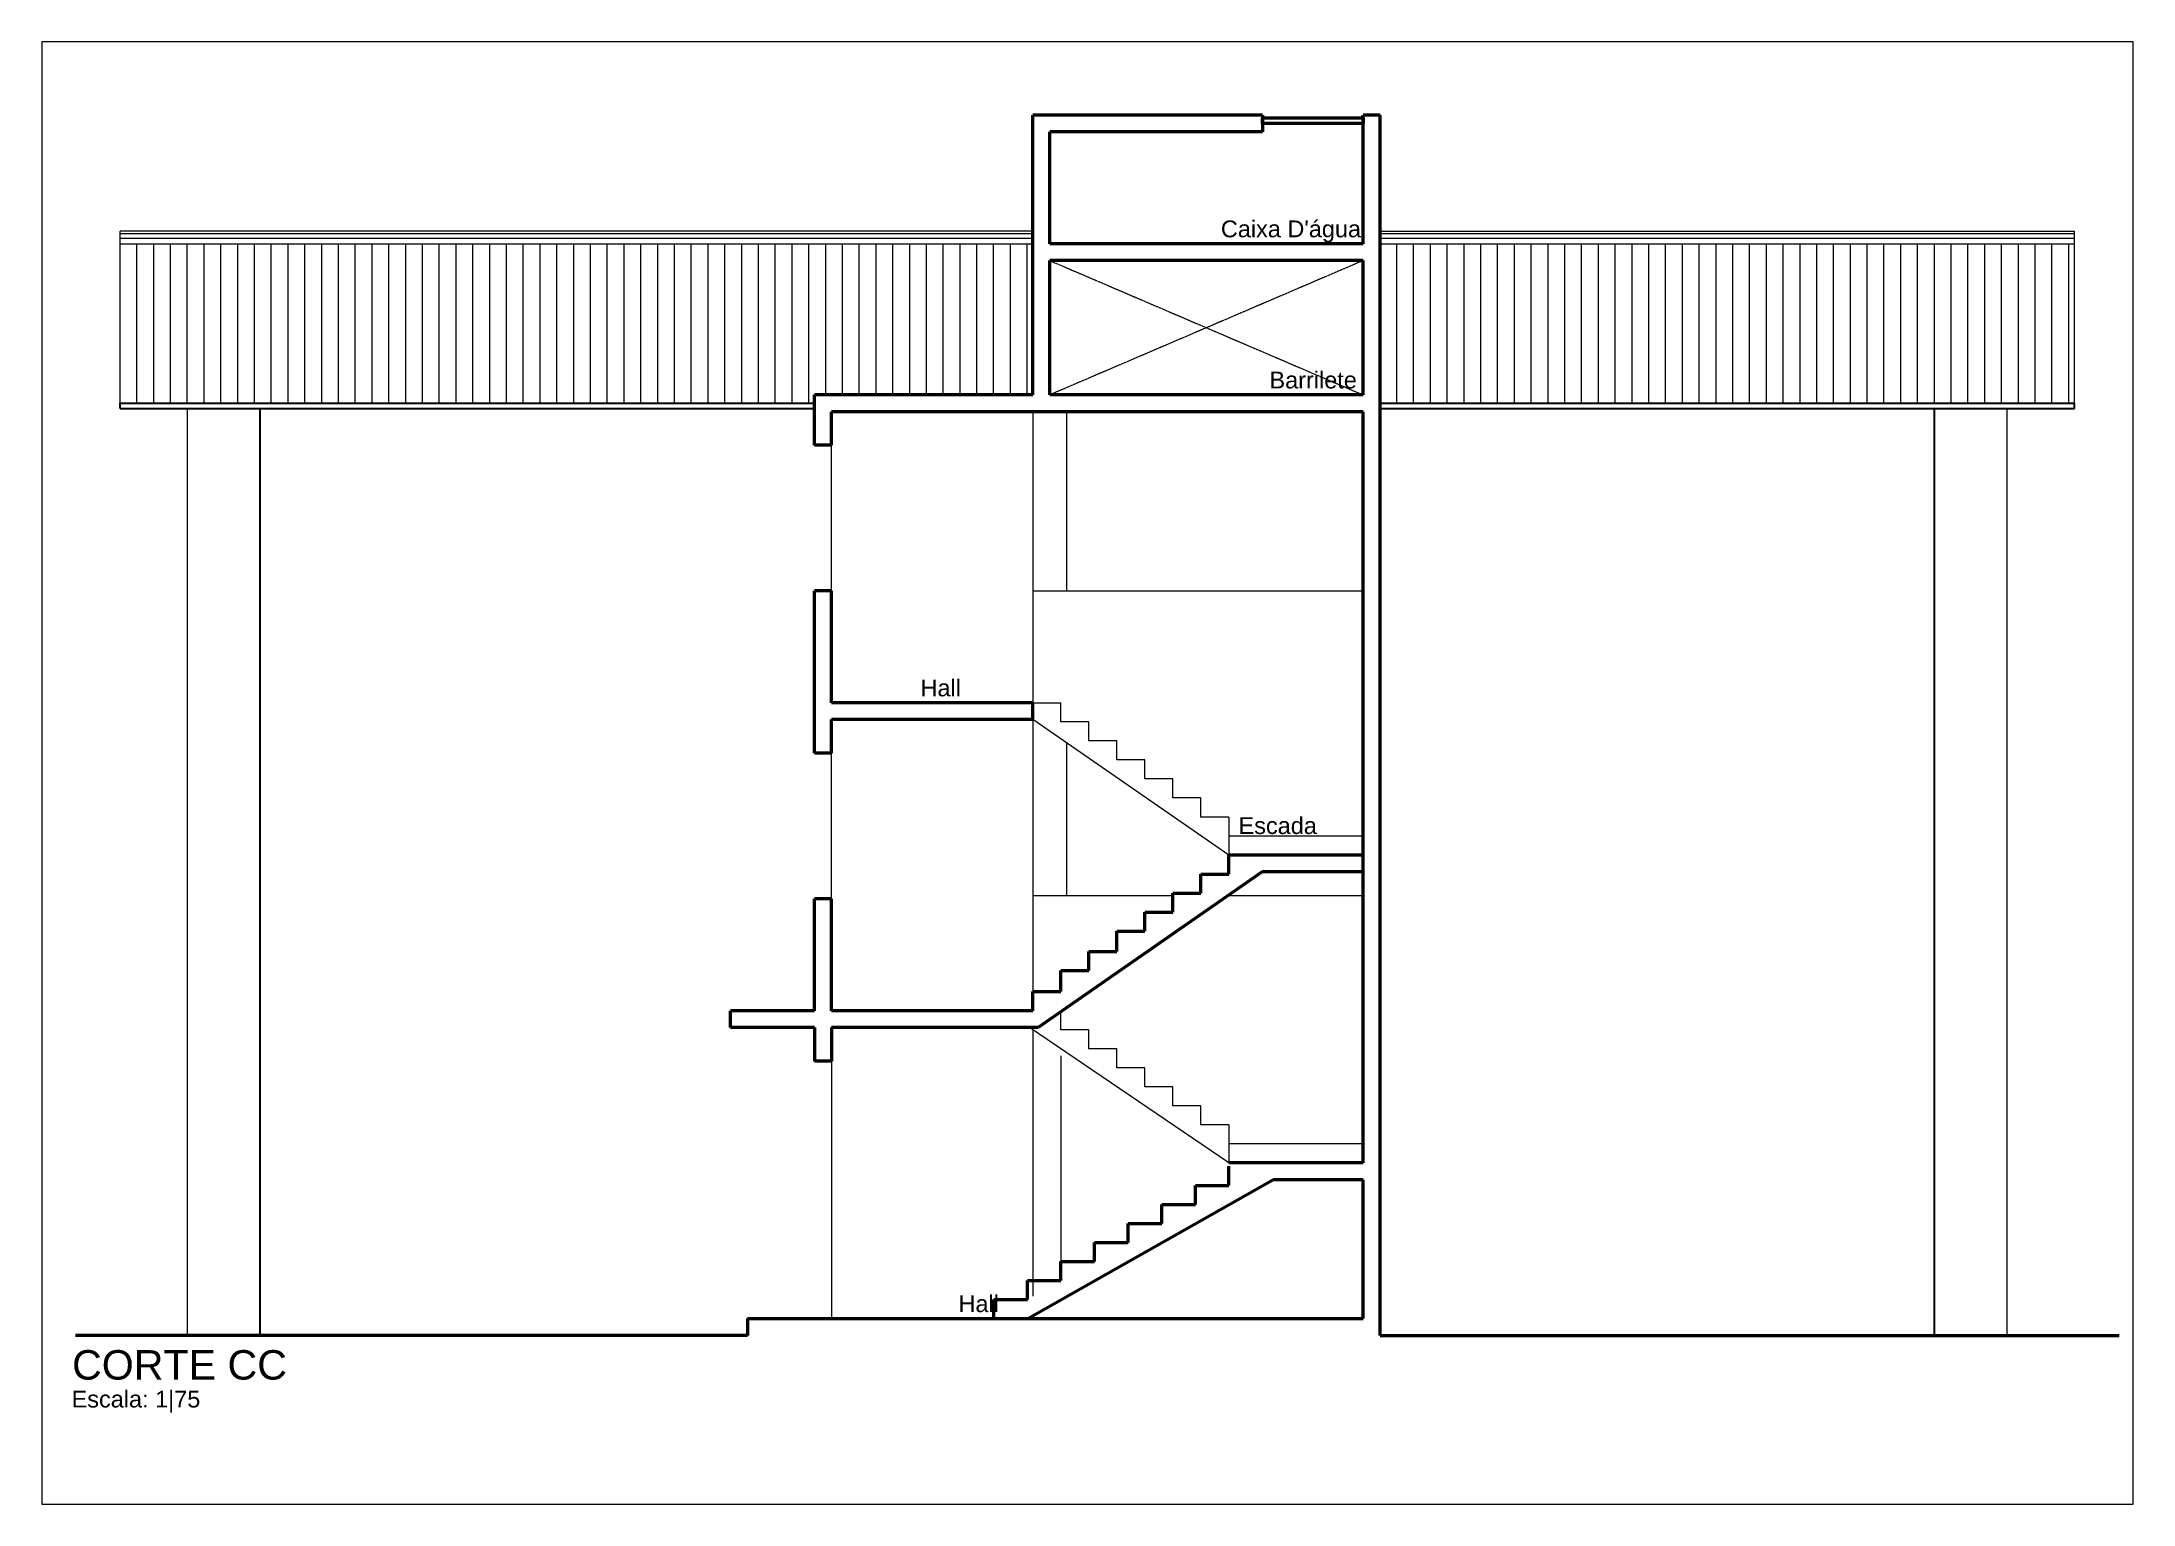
# Paper-space layout 'A1 Corte' of a CAD drawing. Header units: inches, sheet in millimetres. Extents: x 8 to 831, y 8 to 584.
# The model-space entities are those that its viewports show. They can reach past a viewport. Long polylines and large blocks are cut down to what shows.
import ezdxf

# ---------------------------------------------------------------- set-up
doc = ezdxf.new("R2010")
doc.units = ezdxf.units.IN
doc.header["$LTSCALE"] = 0.05
doc.header["$MEASUREMENT"] = 0
doc.linetypes.add('DASHED2', pattern=[0.375, 0.25, -0.125])
for name, color, linetype, lineweight in [('HACHURA', 7, 'Continuous', 0), ('PAREDE', 7, 'Continuous', 50), ('PROJEÇÃO', 7, 'DASHED2', 0)]:
    doc.layers.add(name, color=color, linetype=linetype, lineweight=lineweight)
doc.layers.add('TEXTO', color=250, linetype='Continuous')
doc.styles.add('R_140_1-75', font='swissl.ttf', dxfattribs={"height": 0.263})
doc.styles.add('R_60_1-100', font='swissl.ttf', dxfattribs={"height": 0.15})
doc.styles.add('R_80_1-75', font='swissl.ttf', dxfattribs={"height": 0.15})
pattern_1 = [(90, (-36.26396, -16.83284), (-0.15, 9e-18), [])]

msp = doc.modelspace()

# ---------------------------------------------------------------- hatches: boundary and pattern name
at = {"layer": 'HACHURA'}
h = msp.add_hatch(dxfattribs=at)
h.set_pattern_fill('_USER', color=256, scale=0.15, angle=90, pattern_type=0)
h.set_pattern_definition(pattern_1)
h.paths.add_polyline_path([(179670.487, 9196018.729), (179670.487, 9196017.31), (179676.687, 9196017.31), (179676.687, 9196017.383), (179678.637, 9196017.383), (179678.637, 9196018.729)])
h = msp.add_hatch(dxfattribs=at)
h.set_pattern_fill('_USER', color=256, scale=0.15, angle=90, pattern_type=0)
h.set_pattern_definition(pattern_1)
h.paths.add_polyline_path([(179681.737, 9196018.729), (179681.737, 9196017.31), (179687.937, 9196017.31), (179687.937, 9196018.729)])

# ---------------------------------------------------------------- linework, layer by layer
at = {"layer": 'PAREDE'}
for p, q in [((179678.637, 9196017.383), (179678.637, 9196019.883)), ((179680.687, 9196019.883), (179678.637, 9196019.883)), ((179680.687, 9196019.883), (179680.687, 9196019.733)), ((179681.587, 9196018.733), (179681.587, 9196019.883)), ((179681.737, 9196019.883), (179681.587, 9196019.883)), ((179681.737, 9196008.983), (179681.737, 9196019.883)), ((179678.787, 9196018.733), (179678.787, 9196019.733)), ((179680.687, 9196019.733), (179678.787, 9196019.733)), ((179681.587, 9196018.733), (179678.787, 9196018.733)), ((179678.787, 9196017.383), (179678.787, 9196018.583)), ((179681.587, 9196018.583), (179678.787, 9196018.583)), ((179681.587, 9196017.383), (179681.587, 9196018.583)), ((179676.687, 9196016.933), (179676.687, 9196017.383)), ((179678.637, 9196017.383), (179676.687, 9196017.383)), ((179681.587, 9196017.383), (179678.787, 9196017.383)), ((179676.837, 9196016.933), (179676.837, 9196017.233)), ((179681.587, 9196017.233), (179676.837, 9196017.233)), ((179681.587, 9196010.523), (179681.587, 9196017.233)), ((179676.837, 9196016.933), (179676.687, 9196016.933)), ((179676.687, 9196014.183), (179676.687, 9196015.633)), ((179676.837, 9196015.633), (179676.687, 9196015.633)), ((179676.837, 9196014.633), (179676.837, 9196015.633)), ((179678.637, 9196014.633), (179676.837, 9196014.633)), ((179678.637, 9196014.483), (179678.637, 9196014.633)), ((179676.837, 9196014.183), (179676.837, 9196014.483)), ((179678.637, 9196014.483), (179676.837, 9196014.483)), ((179676.837, 9196014.183), (179676.687, 9196014.183)), ((179681.587, 9196013.273), (179680.387, 9196013.273)), ((179680.387, 9196013.103), (179680.387, 9196013.273)), ((179680.683, 9196013.123), (179678.683, 9196011.733)), ((179680.137, 9196013.103), (179680.387, 9196013.103)), ((179680.137, 9196012.933), (179680.137, 9196013.103)), ((179681.587, 9196013.123), (179680.683, 9196013.123)), ((179676.837, 9196012.883), (179676.687, 9196012.883)), ((179676.687, 9196011.883), (179676.687, 9196012.883)), ((179676.837, 9196011.883), (179676.837, 9196012.883)), ((179679.887, 9196012.933), (179680.137, 9196012.933)), ((179679.887, 9196012.763), (179679.887, 9196012.933)), ((179679.637, 9196012.763), (179679.887, 9196012.763)), ((179679.637, 9196012.593), (179679.637, 9196012.763)), ((179679.387, 9196012.593), (179679.637, 9196012.593)), ((179679.387, 9196012.413), (179679.387, 9196012.593)), ((179679.137, 9196012.413), (179679.387, 9196012.413)), ((179679.137, 9196012.243), (179679.137, 9196012.413)), ((179678.887, 9196012.243), (179679.137, 9196012.243)), ((179678.887, 9196012.053), (179678.887, 9196012.243)), ((179678.637, 9196012.053), (179678.887, 9196012.053)), ((179678.637, 9196011.883), (179678.637, 9196012.053)), ((179676.687, 9196011.883), (179675.937, 9196011.883)), ((179675.937, 9196011.733), (179675.937, 9196011.883)), ((179676.687, 9196011.733), (179675.937, 9196011.733)), ((179676.687, 9196011.733), (179676.687, 9196011.433)), ((179678.637, 9196011.883), (179676.837, 9196011.883)), ((179678.683, 9196011.733), (179676.837, 9196011.733)), ((179676.837, 9196011.733), (179676.837, 9196011.433)), ((179676.837, 9196011.433), (179676.687, 9196011.433)), ((179681.587, 9196010.523), (179680.387, 9196010.523)), ((179680.387, 9196010.323), (179680.387, 9196010.493)), ((179678.591, 9196009.133), (179680.779, 9196010.373)), ((179680.087, 9196010.153), (179680.087, 9196010.323)), ((179680.087, 9196010.323), (179680.387, 9196010.323)), ((179681.587, 9196010.373), (179680.779, 9196010.373)), ((179681.587, 9196009.133), (179681.587, 9196010.373)), ((179679.787, 9196009.983), (179679.787, 9196010.153)), ((179679.787, 9196010.153), (179680.087, 9196010.153)), ((179679.487, 9196009.813), (179679.487, 9196009.983)), ((179679.487, 9196009.983), (179679.787, 9196009.983)), ((179679.187, 9196009.643), (179679.187, 9196009.813)), ((179679.187, 9196009.813), (179679.487, 9196009.813)), ((179678.587, 9196009.473), (179678.887, 9196009.473)), ((179678.587, 9196009.303), (179678.587, 9196009.473)), ((179678.887, 9196009.473), (179678.887, 9196009.643)), ((179678.887, 9196009.643), (179679.187, 9196009.643)), ((179678.287, 9196009.133), (179678.287, 9196009.303)), ((179678.287, 9196009.303), (179678.587, 9196009.303)), ((179676.087, 9196009.133), (179678.287, 9196009.133)), ((179676.087, 9196009.133), (179676.087, 9196008.983)), ((179678.287, 9196009.133), (179681.587, 9196009.133)), ((179676.087, 9196008.983), (179670.087, 9196008.983)), ((179681.737, 9196008.983), (179688.337, 9196008.983))]:
    msp.add_line(p, q, dxfattribs=at)
at = {"layer": 'PAREDE', "lineweight": 20}
for p, q in [((179678.637, 9196018.846), (179670.487, 9196018.846)), ((179670.487, 9196017.31), (179670.487, 9196018.846)), ((179678.637, 9196018.821), (179670.487, 9196018.821)), ((179681.737, 9196018.846), (179687.937, 9196018.846)), ((179687.937, 9196018.821), (179681.737, 9196018.821)), ((179687.937, 9196017.31), (179687.937, 9196018.846)), ((179678.637, 9196018.781), (179670.487, 9196018.781)), ((179678.637, 9196018.729), (179670.487, 9196018.729)), ((179687.937, 9196018.781), (179681.737, 9196018.781)), ((179687.937, 9196018.729), (179681.737, 9196018.729)), ((179671.087, 9196008.983), (179671.087, 9196017.263)), ((179678.637, 9196017.233), (179678.637, 9196015.633)), ((179678.937, 9196017.233), (179678.937, 9196015.633)), ((179687.337, 9196008.983), (179687.337, 9196017.263)), ((179676.837, 9196015.633), (179676.837, 9196016.933)), ((179678.637, 9196015.633), (179678.637, 9196014.633)), ((179678.637, 9196015.633), (179681.587, 9196015.633)), ((179678.637, 9196014.633), (179678.887, 9196014.633)), ((179678.637, 9196014.513), (179678.637, 9196012.913)), ((179678.887, 9196014.463), (179678.887, 9196014.633)), ((179680.387, 9196013.273), (179678.637, 9196014.483)), ((179679.137, 9196014.463), (179678.887, 9196014.463)), ((179679.137, 9196014.293), (179679.137, 9196014.463)), ((179676.837, 9196012.883), (179676.837, 9196014.183)), ((179678.937, 9196014.275), (179678.937, 9196012.913)), ((179679.387, 9196014.293), (179679.137, 9196014.293)), ((179679.387, 9196014.123), (179679.387, 9196014.293)), ((179679.637, 9196014.123), (179679.387, 9196014.123)), ((179679.637, 9196013.953), (179679.637, 9196014.123)), ((179679.887, 9196013.953), (179679.637, 9196013.953)), ((179679.887, 9196013.783), (179679.887, 9196013.953)), ((179680.137, 9196013.783), (179679.887, 9196013.783)), ((179680.137, 9196013.613), (179680.137, 9196013.783)), ((179680.387, 9196013.613), (179680.137, 9196013.613)), ((179680.387, 9196013.613), (179680.387, 9196013.273)), ((179681.587, 9196013.443), (179680.387, 9196013.443)), ((179678.637, 9196012.913), (179678.637, 9196012.053)), ((179678.637, 9196012.913), (179679.887, 9196012.913)), ((179680.374, 9196012.913), (179681.587, 9196012.913)), ((179680.387, 9196010.523), (179678.607, 9196011.733)), ((179678.637, 9196011.713), (179678.637, 9196009.333)), ((179678.887, 9196011.713), (179678.887, 9196011.872)), ((179679.137, 9196011.713), (179678.887, 9196011.713)), ((179679.137, 9196011.543), (179679.137, 9196011.713)), ((179679.387, 9196011.543), (179679.137, 9196011.543)), ((179679.387, 9196011.373), (179679.387, 9196011.543)), ((179676.837, 9196011.433), (179676.837, 9196009.133)), ((179678.887, 9196011.479), (179678.887, 9196009.473)), ((179679.637, 9196011.373), (179679.387, 9196011.373)), ((179679.637, 9196011.203), (179679.637, 9196011.373)), ((179679.887, 9196011.203), (179679.637, 9196011.203)), ((179679.887, 9196011.033), (179679.887, 9196011.203)), ((179680.137, 9196011.033), (179679.887, 9196011.033)), ((179680.137, 9196010.863), (179680.137, 9196011.033)), ((179680.387, 9196010.863), (179680.137, 9196010.863)), ((179680.387, 9196010.863), (179680.387, 9196010.523)), ((179681.587, 9196010.693), (179680.387, 9196010.693))]:
    msp.add_line(p, q, dxfattribs=at)
at = {"layer": 'PAREDE', "lineweight": 30}
for p, q in [((179670.487, 9196017.31), (179676.687, 9196017.31)), ((179670.487, 9196017.263), (179670.487, 9196017.31)), ((179681.737, 9196017.31), (179687.937, 9196017.31)), ((179687.937, 9196017.263), (179687.937, 9196017.31)), ((179670.487, 9196017.263), (179676.687, 9196017.263)), ((179671.737, 9196008.983), (179671.737, 9196017.263)), ((179681.737, 9196017.263), (179687.937, 9196017.263)), ((179686.687, 9196008.983), (179686.687, 9196017.263))]:
    msp.add_line(p, q, dxfattribs=at)
at = {"layer": 'PAREDE'}
msp.add_lwpolyline([(179680.687, 9196019.858), (179681.587, 9196019.858), (179681.587, 9196019.808), (179680.687, 9196019.808)], close=True, dxfattribs=at)
at = {"layer": 'PROJEÇÃO', "lineweight": 20}
for p, q in [((179678.787, 9196018.583), (179681.587, 9196017.383)), ((179681.587, 9196018.583), (179678.787, 9196017.383))]:
    msp.add_line(p, q, dxfattribs=at)

# ---------------------------------------------------------------- texts
at = {"layer": 'TEXTO'}
for s, height, style, p in [("Caixa D'água", 0.15, 'R_60_1-100', (179680.315, 9196018.791)), ('Barrilete', 0.15, 'R_60_1-100', (179680.749, 9196017.441)), ('Hall', 0.15, 'R_60_1-100', (179677.633, 9196014.691)), ('Escada', 0.15, 'R_60_1-100', (179680.473, 9196013.461)), ('Hall', 0.15, 'R_60_1-100', (179677.972, 9196009.191)), ('CORTE CC', 0.263, 'R_140_1-75', (179670.057, 9196008.588)), ('Escala: 1|75', 0.15, 'R_80_1-75', (179670.053, 9196008.339))]:
    msp.add_text(s, height=height, dxfattribs=dict(at, style=style)).set_placement(p)

psp = doc.layouts.new('A1 Corte')

# ---------------------------------------------------------------- viewports
at = {"layer": 'TEXTO', "view_target_point": (179540.95, 9196062.984)}
psp.add_viewport(center=(419.1, 296.29), size=(822.96, 575.615), view_center_point=(138.174, -48.978), view_height=13.06159, dxfattribs=at)

doc.saveas('drawing.dxf')
